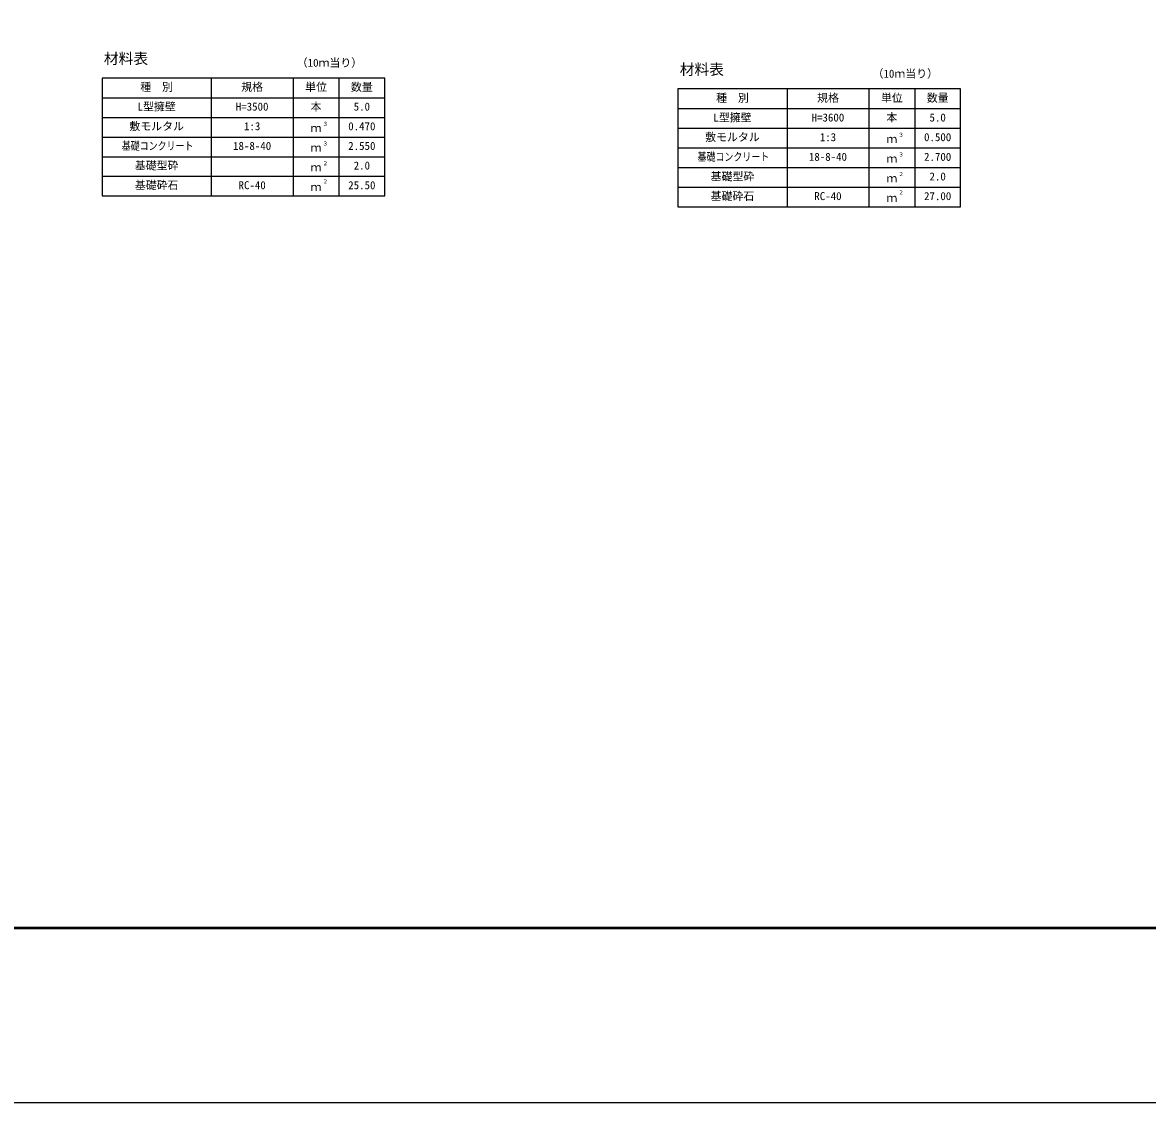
# Model space of a CAD drawing. Units: millimetres, scale not verified. Extents: x -67200 to 67200, y -23760 to 23760.
# Drawn here: x 28938 to 39245, y -23760 to -13867 of the extents above; entities that cross this region are included whole.
import ezdxf
from ezdxf.enums import TextEntityAlignment as Align

# ---------------------------------------------------------------- set-up
doc = ezdxf.new("R2010")
doc.units = ezdxf.units.MM
doc.header["$LTSCALE"] = 80
for name, color, linetype, lineweight in [('0-2_Defpoints', 5, 'Continuous', 25), ('0-4_HYO', 3, 'Continuous', 25), ('0-5_HYO2', 4, 'Continuous', 25), ('0-8_TXT', 7, 'Continuous', 25), ('0-9_WAKU', 3, 'Continuous', 25)]:
    doc.layers.add(name, color=color, linetype=linetype, lineweight=lineweight)
doc.styles.add('ＭＳ ゴシック', font='')
doc.styles.get('ＭＳ ゴシック').set_extended_font_data('MS Gothic')

msp = doc.modelspace()

# ---------------------------------------------------------------- linework, layer by layer
at = {"layer": '0-2_Defpoints'}
msp.add_lwpolyline([(0, -23760), (67200, -23760), (67200, 23760), (0, 23760)], close=True, dxfattribs=at)
at = {"layer": '0-4_HYO'}
for p, q in [((30667.32, -14375.79), (30667.32, -15455.79)), ((31417.32, -14375.79), (31417.32, -15455.79)), ((31837.32, -14375.79), (31837.32, -15455.79)), ((35942.68, -14475.79), (35942.68, -15555.79)), ((36692.68, -14475.79), (36692.68, -15555.79)), ((37112.68, -14475.79), (37112.68, -15555.79)), ((29667.32, -14555.79), (32257.32, -14555.79)), ((34942.68, -14655.79), (37532.68, -14655.79))]:
    msp.add_line(p, q, dxfattribs=at)
for points in [[(29667.32, -15455.79), (32257.32, -15455.79), (32257.32, -14375.79), (29667.32, -14375.79)], [(34942.68, -15555.79), (37532.68, -15555.79), (37532.68, -14475.79), (34942.68, -14475.79)]]:
    msp.add_lwpolyline(points, close=True, dxfattribs=at)
at = {"layer": '0-5_HYO2'}
for p, q in [((29667.32, -14735.79), (32257.32, -14735.79)), ((34942.68, -14835.79), (37532.68, -14835.79)), ((29667.32, -14915.79), (32257.32, -14915.79)), ((34942.68, -15015.79), (37532.68, -15015.79)), ((29667.32, -15095.79), (32257.32, -15095.79)), ((34942.68, -15195.79), (37532.68, -15195.79)), ((29667.32, -15275.79), (32257.32, -15275.79)), ((34942.68, -15375.79), (37532.68, -15375.79))]:
    msp.add_line(p, q, dxfattribs=at)
at = {"layer": '0-9_WAKU', "lineweight": 50}
msp.add_lwpolyline([(1600, -22160), (65600, -22160), (65600, 22160), (1600, 22160)], close=True, dxfattribs=at)

# ---------------------------------------------------------------- texts
at = {"layer": '0-8_TXT', "style": 'ＭＳ ゴシック'}
for s, height, p in [('材料表', 98.97, (29683.99, -14275.79)), ('（10ｍ当り）', 73.31, (31450.65, -14294.13)), ('材料表', 98.97, (34959.35, -14375.79)), ('（10ｍ当り）', 73.31, (36726.01, -14394.13)), ('種\u3000別', 73.31, (30017.32, -14515.79)), ('規格', 73.31, (30942.32, -14515.79)), ('単位', 73.31, (31527.32, -14515.79)), ('数量', 73.31, (31947.32, -14515.79)), ('種\u3000別', 73.31, (35292.68, -14615.79)), ('規格', 73.31, (36217.68, -14615.79)), ('単位', 73.31, (36802.68, -14615.79)), ('数量', 73.31, (37222.68, -14615.79)), ('L型擁壁', 73.31, (29992.32, -14695.79)), ('H=3500', 73.31, (30892.32, -14695.79)), ('本', 73.31, (31577.32, -14695.79)), ('5.0', 73.31, (31972.32, -14695.79)), ('L型擁壁', 73.31, (35267.68, -14795.79)), ('H=3600', 73.31, (36167.68, -14795.79)), ('本', 73.31, (36852.68, -14795.79)), ('5.0', 73.31, (37247.68, -14795.79)), ('敷モルタル', 73.31, (29917.32, -14875.79)), ('1:3', 73.31, (30967.32, -14875.79)), ('ｍ', 73.31, (31577.32, -14892.46)), ('３', 36.66, (31686.56, -14825.18)), ('0.470', 73.31, (31922.32, -14875.79)), ('敷モルタル', 73.31, (35192.68, -14975.79)), ('1:3', 73.31, (36242.68, -14975.79)), ('ｍ', 73.31, (36852.68, -14992.46)), ('３', 36.66, (36961.92, -14925.18)), ('0.500', 73.31, (37197.68, -14975.79)), ('18-8-40', 73.31, (30867.32, -15055.79)), ('ｍ', 73.31, (31577.32, -15072.46)), ('３', 36.66, (31686.56, -15005.18)), ('2.550', 73.31, (31922.32, -15055.79)), ('基礎型砕', 73.31, (29967.32, -15235.79)), ('２', 36.66, (31686.56, -15185.18)), ('2.0', 73.31, (31972.32, -15235.79)), ('18-8-40', 73.31, (36142.68, -15155.79)), ('ｍ', 73.31, (36852.68, -15172.46)), ('３', 36.66, (36961.92, -15105.18)), ('2.700', 73.31, (37197.68, -15155.79)), ('ｍ', 73.31, (31577.32, -15252.46)), ('基礎型砕', 73.31, (35242.68, -15335.79)), ('２', 36.66, (36961.92, -15285.18)), ('2.0', 73.31, (37247.68, -15335.79)), ('基礎砕石', 73.31, (29967.32, -15415.79)), ('RC-40', 73.31, (30917.32, -15415.79)), ('ｍ', 73.31, (31577.32, -15432.46)), ('２', 36.66, (31686.56, -15351.85)), ('25.50', 73.31, (31922.32, -15415.79)), ('ｍ', 73.31, (36852.68, -15352.46)), ('基礎砕石', 73.31, (35242.68, -15515.79)), ('RC-40', 73.31, (36192.68, -15515.79)), ('ｍ', 73.31, (36852.68, -15532.46)), ('２', 36.66, (36961.92, -15451.85)), ('27.00', 73.31, (37197.68, -15515.79))]:
    msp.add_text(s, height=height, dxfattribs=at).set_placement(p, align=Align.BOTTOM_LEFT)
at = {"layer": '0-8_TXT', "style": 'ＭＳ ゴシック', "width": 0.8}
for p in [(29847.32, -15055.79), (35122.68, -15155.79)]:
    msp.add_text('基礎コンクリート', height=73.31, dxfattribs=at).set_placement(p, align=Align.BOTTOM_LEFT)

doc.saveas('drawing.dxf')
